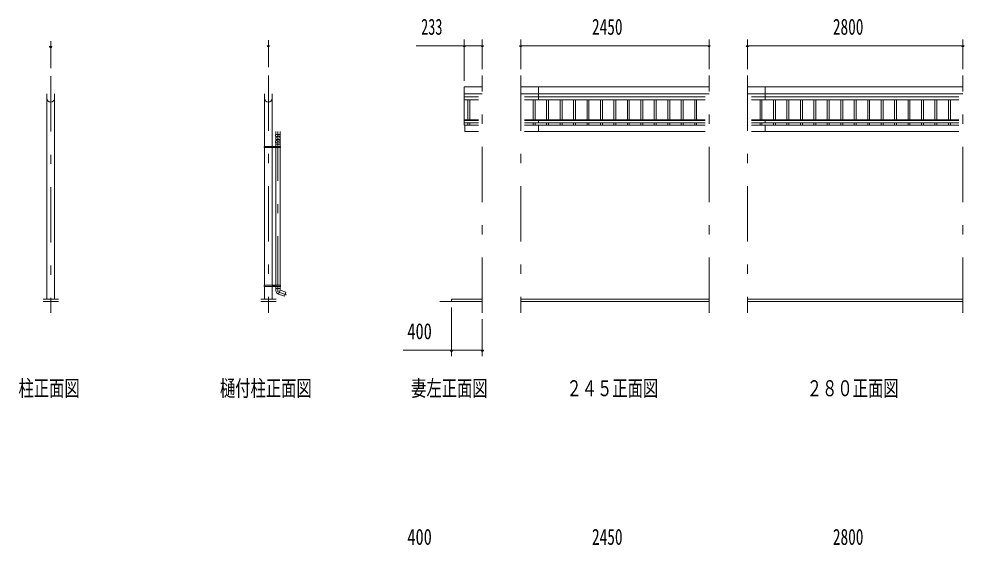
# Model space of a CAD drawing. Units: millimetres, scale not verified. Extents: x -35377 to 35393, y -16800 to 16800.
# Drawn here: x -34143 to -21852, y 1004 to 7848 of the extents above; entities that cross this region are included whole.
import ezdxf
from ezdxf.enums import TextEntityAlignment as Align

# ---------------------------------------------------------------- set-up
doc = ezdxf.new("R2010")
doc.units = ezdxf.units.MM
doc.header["$LTSCALE"] = 60
doc.linetypes.add('USER3', pattern=[24, 12, -5, 2, -5])
for name, color, linetype, lineweight in [('0-2_1-08BOLD', 7, 'Continuous', 18), ('0-3_1-28CENTER', 3, 'USER3', 18), ('0-4_1-48THIN', 4, 'Continuous', 18), ('0-5_1-58DIM', 3, 'Continuous', 18)]:
    doc.layers.add(name, color=color, linetype=linetype, lineweight=lineweight)
doc.styles.add('ＭＳ ゴシック', font='')
doc.styles.get('ＭＳ ゴシック').set_extended_font_data('MS Gothic')

msp = doc.modelspace()

# ---------------------------------------------------------------- linework, layer by layer
at = {"layer": '0-2_1-08BOLD'}
for p, q in [((-27617.83, 6963.33), (-25167.83, 6963.33)), ((-27387.83, 6794.38), (-27387.83, 6963.33)), ((-24667.83, 6963.33), (-21867.83, 6963.33)), ((-24437.83, 6794.38), (-24437.83, 6963.33)), ((-33779.81, 4204.35), (-33779.81, 6872.13)), ((-33678.21, 6872.13), (-33678.21, 4204.35)), ((-30950.07, 6190.35), (-30950.07, 6872.13)), ((-30848.47, 6872.13), (-30848.47, 6190.35)), ((-28117.83, 6872.55), (-28350.83, 6872.55)), ((-28350.83, 6833.46), (-28168.63, 6833.46)), ((-28168.63, 6794.38), (-28350.83, 6794.38)), ((-25167.83, 6872.55), (-27617.83, 6872.55)), ((-27567.03, 6833.46), (-25218.63, 6833.46)), ((-25218.63, 6794.38), (-27567.03, 6794.38)), ((-21867.83, 6872.55), (-24667.83, 6872.55)), ((-24617.03, 6833.46), (-21918.63, 6833.46)), ((-21918.63, 6794.38), (-24617.03, 6794.38)), ((-28350.83, 6534.23), (-28168.63, 6534.23)), ((-28168.63, 6524.84), (-28350.83, 6524.84)), ((-27567.03, 6534.23), (-25218.63, 6534.23)), ((-25218.63, 6524.84), (-27567.03, 6524.84)), ((-27387.83, 6495.21), (-27387.83, 6534.23)), ((-24617.03, 6534.23), (-21918.63, 6534.23)), ((-21918.63, 6524.84), (-24617.03, 6524.84)), ((-24437.83, 6534.23), (-24437.83, 6495.21)), ((-28350.83, 6495.21), (-28168.62, 6495.21)), ((-28168.62, 6468.03), (-28350.83, 6468.03)), ((-28345.83, 6382.18), (-28345.83, 6468.03)), ((-27567.03, 6495.21), (-25218.63, 6495.21)), ((-25218.63, 6468.03), (-27567.03, 6468.03)), ((-27387.83, 6382.18), (-27387.83, 6468.03)), ((-24617.03, 6495.21), (-21918.63, 6495.21)), ((-21918.63, 6468.03), (-24617.03, 6468.03)), ((-24437.83, 6468.03), (-24437.83, 6382.18)), ((-30802.52, 6382.19), (-30802.52, 6345.06)), ((-30747.52, 6345.06), (-30747.52, 6382.19)), ((-28345.83, 6382.18), (-28168.62, 6382.18)), ((-27567.03, 6382.18), (-25218.63, 6382.18)), ((-24617.03, 6382.18), (-21918.63, 6382.18)), ((-30950.08, 4382.94), (-30950.08, 6174.34)), ((-30848.47, 6174.34), (-30848.47, 4382.94)), ((-30846.87, 6190.35), (-30846.87, 6174.34)), ((-30804.12, 6174.34), (-30804.12, 6190.35)), ((-30802.52, 6217.65), (-30747.52, 6217.65)), ((-30802.52, 4382.94), (-30802.52, 6174.34)), ((-30747.51, 6174.34), (-30747.51, 4382.94)), ((-30745.91, 6190.35), (-30745.91, 6174.34)), ((-30745.91, 6182.34), (-30739.81, 6182.34)), ((-30951.67, 4366.94), (-30739.81, 4366.94)), ((-30950.08, 4204.34), (-30950.08, 4366.94)), ((-30848.47, 4366.94), (-30848.47, 4204.34)), ((-30846.87, 4382.94), (-30846.87, 4366.94)), ((-30804.12, 4366.95), (-30804.12, 4382.94)), ((-30802.52, 4341.48), (-30802.52, 4366.95)), ((-30747.51, 4366.95), (-30747.51, 4341.48)), ((-30745.91, 4382.94), (-30745.91, 4366.95)), ((-30745.91, 4374.95), (-30739.81, 4374.95)), ((-33629.01, 4204.35), (-33829.01, 4204.35)), ((-30999.27, 4204.34), (-30799.27, 4204.34)), ((-25167.83, 4204.33), (-27617.83, 4204.33)), ((-24667.83, 4204.33), (-21867.83, 4204.33)), ((-33829.01, 4174.35), (-33629.01, 4174.35)), ((-30799.27, 4174.35), (-30999.27, 4174.35)), ((-28667.83, 4174.33), (-28117.83, 4174.33)), ((-27617.83, 4174.33), (-25167.83, 4174.33)), ((-21867.83, 4174.33), (-24667.83, 4174.33))]:
    msp.add_line(p, q, dxfattribs=at)
for points in [[(-28350.83, 6468.03), (-28350.83, 6963.33), (-28117.83, 6963.33)], [(-30802.52, 6259.54), (-30802.52, 6295.39), (-30804.51, 6345.06), (-30745.52, 6345.06), (-30747.52, 6295.39), (-30747.52, 6259.54)], [(-30802.52, 6190.35), (-30802.52, 6224.6), (-30804.51, 6250.56)], [(-30745.52, 6250.44), (-30747.52, 6224.6), (-30747.52, 6190.35)], [(-30739.81, 4366.95), (-30739.81, 4382.94), (-30951.67, 4382.94), (-30951.67, 4366.94)], [(-30746.01, 4341.48), (-30804.02, 4341.48), (-30802.26, 4315.68)], [(-30766.33, 4267.8), (-30747.51, 4319.48), (-30746.02, 4341.48)], [(-30747.51, 4319.48), (-30671.52, 4291.82), (-30690.33, 4240.13), (-30766.04, 4267.69)], [(-28117.83, 4204.33), (-28517.82, 4204.33), (-28517.82, 4174.33)]]:
    msp.add_lwpolyline(points, dxfattribs=at)
for points in [[(-30951.67, 6174.34), (-30739.81, 6174.34), (-30739.81, 6190.35), (-30951.67, 6190.35)], [(-30820.49, 6179.46), (-30825.49, 6176.57), (-30830.49, 6179.46), (-30830.49, 6185.23), (-30825.49, 6188.12), (-30820.49, 6185.23)], [(-30820.49, 4377.83), (-30825.49, 4380.72), (-30830.49, 4377.83), (-30830.49, 4372.06), (-30825.49, 4369.17), (-30820.49, 4372.06)]]:
    msp.add_lwpolyline(points, close=True, dxfattribs=at)
for centre, radius in [((-30825.49, 6182.34), 6.25), ((-30825.49, 6182.34), 4.9), ((-30825.49, 4374.95), 6.25), ((-30825.49, 4374.95), 4.9)]:
    msp.add_circle(centre, radius, dxfattribs=at)
for centre, radius, start, end in [((-33729.01, 6817.15), 50.8, 180, 0), ((-30899.27, 6817.15), 50.8, 180, 0), ((-30775.01, 6248.73), 29.55, 3.56303, 176.43697), ((-30775.01, 6295.69), 27.55, 3.55867, 176.44133), ((-30775.01, 6257.23), 27.55, 3.55867, 176.44133), ((-30775.01, 6223.62), 27.55, 3.55867, 176.44133), ((-30747.39, 4319.43), 55, 183.90576, 250.16731)]:
    msp.add_arc(centre, radius, start, end, dxfattribs=at)
at = {"layer": '0-3_1-28CENTER'}
for p, q in [((-33729.01, 7101.35), (-33729.01, 4024.34)), ((-30899.27, 7113.35), (-30899.27, 4024.34)), ((-28117.83, 4024.33), (-28117.83, 7113.33)), ((-27617.83, 7113.33), (-27617.83, 4024.33)), ((-25167.83, 4024.33), (-25167.83, 7113.33)), ((-24667.83, 7113.33), (-24667.83, 4024.33)), ((-21867.83, 4024.33), (-21867.83, 7113.33)), ((-30775.01, 4300.22), (-30775.01, 6382.19)), ((-30812.99, 6182.34), (-30837.99, 6182.34)), ((-30825.49, 6194.84), (-30825.49, 6169.84)), ((-30812.99, 4374.95), (-30837.99, 4374.95)), ((-30825.49, 4362.44), (-30825.49, 4387.44)), ((-30662.14, 4259.14), (-30775.03, 4300.22))]:
    msp.add_line(p, q, dxfattribs=at)
at = {"layer": '0-4_1-48THIN'}
for p, q in [((-28305.33, 6534.23), (-28305.33, 6794.38)), ((-28280.32, 6794.38), (-28280.32, 6534.23)), ((-27455.32, 6794.38), (-27455.32, 6534.23)), ((-27430.32, 6534.23), (-27430.32, 6794.38)), ((-27280.32, 6534.23), (-27280.32, 6794.38)), ((-27255.32, 6794.38), (-27255.32, 6534.23)), ((-27105.32, 6794.38), (-27105.32, 6534.23)), ((-27080.32, 6534.23), (-27080.32, 6794.38)), ((-26930.32, 6534.23), (-26930.32, 6794.38)), ((-26905.33, 6794.38), (-26905.33, 6534.23)), ((-26755.32, 6794.38), (-26755.32, 6534.23)), ((-26730.32, 6534.23), (-26730.32, 6794.38)), ((-26580.32, 6534.23), (-26580.32, 6794.38)), ((-26555.32, 6794.38), (-26555.32, 6534.23)), ((-26405.32, 6794.38), (-26405.32, 6534.23)), ((-26380.33, 6534.23), (-26380.33, 6794.38)), ((-26230.33, 6534.23), (-26230.33, 6794.38)), ((-26205.32, 6794.38), (-26205.32, 6534.23)), ((-26055.33, 6794.38), (-26055.33, 6534.23)), ((-26030.32, 6534.23), (-26030.32, 6794.38)), ((-25880.32, 6534.23), (-25880.32, 6794.38)), ((-25855.33, 6794.38), (-25855.33, 6534.23)), ((-25705.33, 6794.38), (-25705.33, 6534.23)), ((-25680.32, 6534.23), (-25680.32, 6794.38)), ((-25530.32, 6534.23), (-25530.32, 6794.38)), ((-25505.33, 6794.38), (-25505.33, 6534.23)), ((-25355.33, 6794.38), (-25355.33, 6534.23)), ((-25330.33, 6534.23), (-25330.33, 6794.38)), ((-24505.33, 6534.23), (-24505.33, 6794.38)), ((-24480.33, 6794.38), (-24480.33, 6534.23)), ((-24330.33, 6534.23), (-24330.33, 6794.38)), ((-24305.33, 6794.38), (-24305.33, 6534.23)), ((-24155.33, 6534.23), (-24155.33, 6794.38)), ((-24130.33, 6794.38), (-24130.33, 6534.23)), ((-23980.33, 6534.23), (-23980.33, 6794.38)), ((-23955.33, 6794.38), (-23955.33, 6534.23)), ((-23805.33, 6534.23), (-23805.33, 6794.38)), ((-23780.33, 6794.38), (-23780.33, 6534.23)), ((-23630.32, 6534.23), (-23630.32, 6794.38)), ((-23605.32, 6794.38), (-23605.32, 6534.23)), ((-23455.33, 6534.23), (-23455.33, 6794.38)), ((-23430.33, 6794.38), (-23430.33, 6534.23)), ((-23280.32, 6534.23), (-23280.32, 6794.38)), ((-23255.32, 6794.38), (-23255.32, 6534.23)), ((-23105.33, 6534.23), (-23105.33, 6794.38)), ((-23080.33, 6794.38), (-23080.33, 6534.23)), ((-22930.33, 6534.23), (-22930.33, 6794.38)), ((-22905.33, 6794.38), (-22905.33, 6534.23)), ((-22755.33, 6534.23), (-22755.33, 6794.38)), ((-22730.33, 6794.38), (-22730.33, 6534.23)), ((-22580.33, 6534.23), (-22580.33, 6794.38)), ((-22555.33, 6794.38), (-22555.33, 6534.23)), ((-22405.33, 6534.23), (-22405.33, 6794.38)), ((-22380.33, 6794.38), (-22380.33, 6534.23)), ((-22230.33, 6534.23), (-22230.33, 6794.38)), ((-22205.33, 6794.38), (-22205.33, 6534.23)), ((-22055.33, 6534.23), (-22055.33, 6794.38)), ((-22030.33, 6794.38), (-22030.33, 6534.23)), ((-28305.33, 6468.03), (-28305.33, 6495.21)), ((-28280.32, 6495.21), (-28280.32, 6468.03)), ((-27455.32, 6495.21), (-27455.32, 6468.03)), ((-27430.32, 6468.03), (-27430.32, 6495.21)), ((-27280.32, 6468.03), (-27280.32, 6495.21)), ((-27255.32, 6495.21), (-27255.32, 6468.03)), ((-27105.32, 6495.21), (-27105.32, 6468.03)), ((-27080.32, 6468.03), (-27080.32, 6495.21)), ((-26930.32, 6468.03), (-26930.32, 6495.21)), ((-26905.33, 6495.21), (-26905.33, 6468.03)), ((-26755.32, 6495.21), (-26755.32, 6468.03)), ((-26730.32, 6468.03), (-26730.32, 6495.21)), ((-26580.32, 6468.03), (-26580.32, 6495.21)), ((-26555.32, 6495.21), (-26555.32, 6468.03)), ((-26405.32, 6495.21), (-26405.32, 6468.03)), ((-26380.33, 6468.03), (-26380.33, 6495.21)), ((-26230.33, 6468.03), (-26230.33, 6495.21)), ((-26205.32, 6495.21), (-26205.32, 6468.03)), ((-26055.33, 6495.21), (-26055.33, 6468.03)), ((-26030.32, 6468.03), (-26030.32, 6495.21)), ((-25880.32, 6468.03), (-25880.32, 6495.21)), ((-25855.33, 6495.21), (-25855.33, 6468.03)), ((-25705.33, 6495.21), (-25705.33, 6468.03)), ((-25680.32, 6468.03), (-25680.32, 6495.21)), ((-25530.32, 6468.03), (-25530.32, 6495.21)), ((-25505.33, 6495.21), (-25505.33, 6468.03)), ((-25355.33, 6495.21), (-25355.33, 6468.03)), ((-25330.33, 6468.03), (-25330.33, 6495.21)), ((-24505.33, 6495.21), (-24505.33, 6468.03)), ((-24480.33, 6468.03), (-24480.33, 6495.21)), ((-24330.33, 6495.21), (-24330.33, 6468.03)), ((-24305.33, 6468.03), (-24305.33, 6495.21)), ((-24155.33, 6495.21), (-24155.33, 6468.03)), ((-24130.33, 6468.03), (-24130.33, 6495.21)), ((-23980.33, 6495.21), (-23980.33, 6468.03)), ((-23955.33, 6468.03), (-23955.33, 6495.21)), ((-23805.33, 6495.21), (-23805.33, 6468.03)), ((-23780.33, 6468.03), (-23780.33, 6495.21)), ((-23630.32, 6495.21), (-23630.32, 6468.03)), ((-23605.32, 6468.03), (-23605.32, 6495.21)), ((-23455.33, 6495.21), (-23455.33, 6468.03)), ((-23430.33, 6468.03), (-23430.33, 6495.21)), ((-23280.32, 6495.21), (-23280.32, 6468.03)), ((-23255.32, 6468.03), (-23255.32, 6495.21)), ((-23105.33, 6495.21), (-23105.33, 6468.03)), ((-23080.33, 6468.03), (-23080.33, 6495.21)), ((-22930.33, 6495.21), (-22930.33, 6468.03)), ((-22905.33, 6468.03), (-22905.33, 6495.21)), ((-22755.33, 6495.21), (-22755.33, 6468.03)), ((-22730.33, 6468.03), (-22730.33, 6495.21)), ((-22580.33, 6495.21), (-22580.33, 6468.03)), ((-22555.33, 6468.03), (-22555.33, 6495.21)), ((-22405.33, 6495.21), (-22405.33, 6468.03)), ((-22380.33, 6468.03), (-22380.33, 6495.21)), ((-22230.33, 6495.21), (-22230.33, 6468.03)), ((-22205.33, 6468.03), (-22205.33, 6495.21)), ((-22055.33, 6495.21), (-22055.33, 6468.03)), ((-22030.33, 6468.03), (-22030.33, 6495.21))]:
    msp.add_line(p, q, dxfattribs=at)
at = {"layer": '0-5_1-58DIM'}
for p, q in [((-33729.02, 7557.34), (-33729.02, 7207.34)), ((-30883.28, 7499.34), (-30915.28, 7499.34)), ((-30899.28, 7219.34), (-30899.28, 7569.34)), ((-28350.83, 7499.33), (-28978.83, 7499.33)), ((-28334.83, 7499.33), (-28366.83, 7499.33)), ((-28350.83, 7579.33), (-28350.83, 7043.33)), ((-28350.83, 7499.33), (-28117.83, 7499.33)), ((-28101.83, 7499.33), (-28133.83, 7499.33)), ((-28117.83, 7193.33), (-28117.83, 7579.33)), ((-27601.83, 7499.33), (-27633.83, 7499.33)), ((-27617.83, 7579.33), (-27617.83, 7193.33)), ((-27617.83, 7499.33), (-25167.83, 7499.33)), ((-25151.83, 7499.33), (-25183.83, 7499.33)), ((-25167.83, 7193.33), (-25167.83, 7579.33)), ((-24651.83, 7499.33), (-24683.83, 7499.33)), ((-24667.83, 7579.33), (-24667.83, 7193.33)), ((-24667.83, 7499.33), (-21867.83, 7499.33)), ((-21851.83, 7499.33), (-21883.83, 7499.33)), ((-21867.83, 7193.33), (-21867.83, 7579.33)), ((-33713.02, 7487.34), (-33745.02, 7487.34)), ((-28517.82, 3459.34), (-28517.82, 4094.33)), ((-28117.83, 3459.34), (-28117.83, 3944.33)), ((-28517.83, 3539.34), (-29145.83, 3539.34)), ((-28501.82, 3539.34), (-28533.82, 3539.34)), ((-28517.82, 3539.34), (-28117.83, 3539.34)), ((-28101.83, 3539.34), (-28133.83, 3539.34))]:
    msp.add_line(p, q, dxfattribs=at)
for centre in [(-30899.28, 7499.34), (-28350.83, 7499.33), (-28117.83, 7499.33), (-27617.83, 7499.33), (-25167.83, 7499.33), (-24667.83, 7499.33), (-21867.83, 7499.33), (-33729.02, 7487.34), (-28517.82, 3539.34), (-28117.83, 3539.34)]:
    msp.add_arc(centre, 16, 180, 0, dxfattribs=at)

# ---------------------------------------------------------------- texts
at = {"layer": '0-5_1-58DIM', "color": 7, "style": 'ＭＳ ゴシック'}
for s, width, p in [('233', 0.65, (-28911.91, 7579.33)), ('2450', 0.7, (-26690.44, 7579.33)), ('2800', 0.7, (-23557.86, 7579.33)), ('400', 0.75, (-29092.03, 3619.34)), ('柱正面図', 0.7, (-34149.01, 2877.76)), ('樋付柱正面図', 0.7, (-31529.27, 2877.76)), ('妻左正面図', 0.7, (-29042.83, 2877.76)), ('２４５正面図', 0.7, (-27022.83, 2877.76)), ('２８０正面図', 0.7, (-23897.83, 2877.76)), ('400', 0.75, (-29092.03, 945.04)), ('400', 0.75, (-29092.03, 945.04)), ('2450', 0.7, (-26690.44, 945.04)), ('2800', 0.7, (-23557.86, 945.04))]:
    msp.add_text(s, height=208.4, dxfattribs=dict(at, width=width)).set_placement(p, align=Align.BOTTOM_LEFT)

doc.saveas('drawing.dxf')
